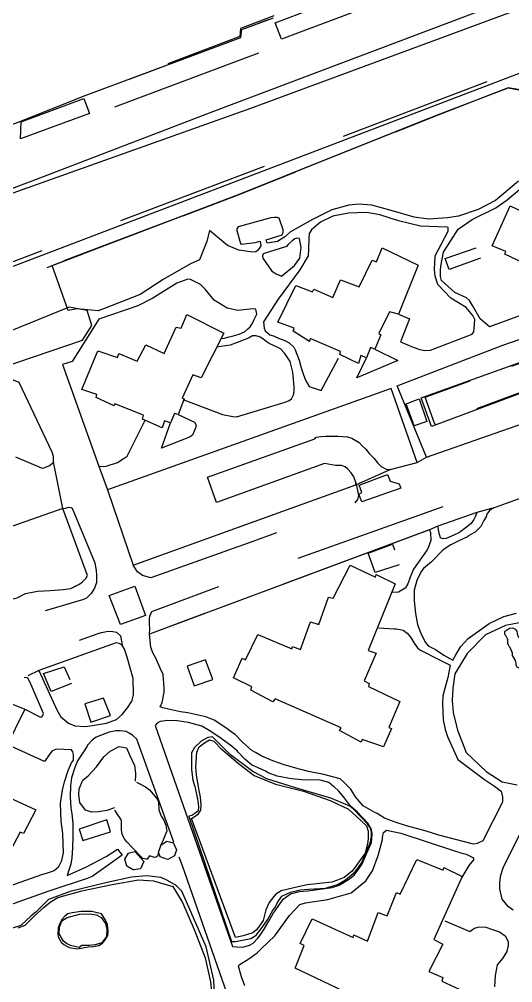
# Model space of a CAD drawing. Header units: millimetres. Extents: x 198785 to 203305, y 542885 to 545889.
# Drawn here: x 199850 to 199967.1, y 544774.9 to 545003.5 of the extents above; entities that cross this region are included whole.
import ezdxf

# ---------------------------------------------------------------- set-up
doc = ezdxf.new("R2010")
doc.units = ezdxf.units.MM
for name, pattern in [('FENCE_25K', [54.3, 28.7, -9.2, -16.4]), ('HIDDEN_BULD_25K', [28.8, 18.4, -10.4]), ('HIDDEN_IN_25K', [56.5, 36.5, -20])]:
    doc.linetypes.add(name, pattern=pattern)
for name, color, linetype in [('A0013114', 253, 'Continuous'), ('A0013118', 253, 'Continuous'), ('A0023214', 253, 'Continuous'), ('A0033324', 253, 'Continuous'), ('A0033327', 253, 'Continuous'), ('A0043325', 253, 'Continuous'), ('B0014115', 253, 'Continuous'), ('B0014116', 253, 'Continuous'), ('B0024120', 253, 'Continuous'), ('B0024127', 253, 'Continuous'), ('C0052211', 253, 'Continuous'), ('C0076117', 253, 'Continuous'), ('C0523121', 253, 'Continuous'), ('E0052114', 253, 'Continuous'), ('F0047224', 253, 'Continuous')]:
    doc.layers.add(name, color=color, linetype=linetype)

msp = doc.modelspace()

# ---------------------------------------------------------------- linework, layer by layer
at = {"layer": 'A0013114'}
for points in [[(199797.32, 545027.13), (199826.7, 544973.41), (199830.36, 544972.82), (199830.81, 544972.08), (199849.73, 544979.12), (199865.62, 544985.4), (199902.55, 544999.22), (199902.79, 545001.09), (199910.32, 545003.88)], [(199857.78, 544945.13), (199901.41, 544961.69), (199949.92, 544981.06), (199966.02, 544987.24), (199967.71, 544986.96), (199968.11, 544986.9), (199972.18, 544986.24), (199978.49, 544988.67), (199995.04, 544995.4), (199996.26, 544995.55), (199997.1, 544995.56), (199998.81, 544996.32), (199999.65, 544996.87), (200000, 544997.24)]]:
    msp.add_lwpolyline(points, dxfattribs=at)
at = {"layer": 'A0013118'}
for points in [[(199968.46, 544965.12), (199962.99, 544960.53), (199958.88, 544958.38), (199954.26, 544956.8), (199951.65, 544956.39), (199947.11, 544956.09), (199943.76, 544956.53), (199938.27, 544958.15), (199933.65, 544959.42), (199930.58, 544959.66), (199928.19, 544959.43), (199924.18, 544958.3), (199919.6, 544956.04), (199914.33, 544953.08), (199913.05, 544951.87), (199911.3, 544950.81), (199908.79, 544950.42), (199908.56, 544951.17), (199912.38, 544952.35), (199912.64, 544952.97), (199912.61, 544953.55), (199911.71, 544956.31), (199911.22, 544956.52), (199910.6, 544956.51), (199909.67, 544956.4), (199901.93, 544954.28), (199901.65, 544953.8), (199901.61, 544953.39), (199902.51, 544950.35), (199902.77, 544950.2), (199905.97, 544950.52), (199907.16, 544950.87), (199907.3, 544949.77), (199906.96, 544949.13), (199906.51, 544948.65), (199906.1, 544948.36), (199905.41, 544948.29), (199902.08, 544948.77), (199899.43, 544949.82), (199895.17, 544953.4), (199894.54, 544950.81), (199892.77, 544946.48), (199890.65, 544945.52), (199884.14, 544941.75), (199878.65, 544938.2), (199870.01, 544934.83), (199868.73, 544934.37), (199863.7, 544934.78), (199861.57, 544934.4), (199857.78, 544945.13)], [(199973.11, 544934.73), (199961.59, 544930.51), (199959.36, 544932.43), (199957.59, 544935.57), (199956.82, 544936.8), (199956.11, 544937.43), (199953.38, 544938.68), (199950.22, 544941.54), (199950.01, 544942.45), (199949.97, 544943.89), (199950.06, 544944.93), (199950.69, 544948.24), (199954.17, 544953.71), (199957.45, 544955.99), (199963.11, 544958.76), (199965.81, 544960.68), (199969.79, 544964.01)], [(199957.97, 544930.19), (199958.14, 544932.29), (199957.68, 544933.24), (199956.04, 544935.11), (199952.42, 544937.36), (199949.32, 544940.58), (199948.7, 544942.54), (199948.58, 544944.12), (199948.73, 544947.36), (199951.78, 544953.28), (199951.8, 544954.12), (199951.51, 544954.22), (199945.26, 544954.44), (199939.97, 544955.67), (199935.55, 544957.12), (199932.42, 544957.7), (199928.15, 544957.5), (199924.44, 544956.79), (199921.47, 544955.4), (199919.34, 544953.6), (199918.76, 544952.71), (199918.68, 544951.55), (199918.66, 544948.98), (199918.54, 544947.41), (199916.58, 544944.08), (199911.45, 544937.15), (199907.93, 544931.72), (199908.08, 544930.22), (199908.32, 544929.57), (199909.46, 544928.68), (199910.37, 544928.39), (199911.49, 544927.88), (199913.05, 544927.32), (199914.08, 544926.77), (199915.16, 544925.7), (199915.49, 544925.11), (199916.4, 544922.67), (199916.9, 544920.85), (199917.35, 544919.4), (199917.94, 544917.92), (199918.81, 544916.41), (199921.62, 544915.46)], [(199915.88, 544951.59), (199915.4, 544951.45), (199914.75, 544950.99), (199914.05, 544950.31), (199913.77, 544949.97), (199913.38, 544949.62), (199907.87, 544947.85), (199907.72, 544947.42), (199907.81, 544946.86), (199909.94, 544943.76), (199910.94, 544943.13), (199912.25, 544942.54), (199915.29, 544945.08), (199916.62, 544946.83), (199916.92, 544949.35), (199916.48, 544951.49), (199915.88, 544951.59)], [(199897.86, 544927.76), (199898.6, 544927.89), (199899.81, 544928.15), (199900.5, 544928.36), (199902.21, 544928.84), (199903.43, 544929.39), (199904.26, 544930.09), (199904.77, 544930.56), (199905.29, 544931.22), (199905.75, 544932.25), (199906.37, 544933.57), (199906.13, 544934.71), (199905.4, 544934.85), (199901.88, 544934.43), (199899.32, 544934.96), (199896.25, 544936.88), (199894.14, 544939.47), (199893.03, 544940.6), (199890.64, 544941.75), (199889.96, 544941.82), (199887.38, 544940.87), (199881.7, 544937.36), (199878.11, 544935.55), (199868.87, 544932.36), (199862.57, 544922.3), (199860.24, 544921.59)], [(199939.69, 544916.57), (199964.79, 544926.23), (199988.14, 544934.25), (200000, 544938.86)], [(199939.98, 544933.59), (199942.62, 544932.47), (199940.46, 544927), (199943.47, 544925.7), (199945.07, 544925.16), (199946.23, 544924.95), (199947.59, 544925.01), (199957.47, 544928.83), (199957.86, 544929.36), (199957.97, 544930.19)], [(199914.08, 544913.06), (199914.61, 544913.5), (199915.1, 544914.45), (199915.18, 544914.67), (199915.21, 544915.62), (199915.2, 544916.31), (199914.94, 544919.79), (199914.25, 544922.35), (199913.48, 544923.48), (199912.97, 544924.26), (199912.03, 544925.29), (199911.01, 544925.83), (199910.14, 544926.23), (199909.34, 544926.63), (199908.62, 544927.03), (199907.83, 544927.7), (199907.19, 544928.13), (199906.19, 544928.45), (199905.31, 544928.43), (199904.43, 544927.89), (199901.73, 544926.83), (199900.04, 544926.21), (199896.82, 544925.69)], [(199934.38, 544925.26), (199939.83, 544922.56), (199930.08, 544918.48), (199932.42, 544923.16)], [(199921.62, 544915.46), (199925.77, 544923.14)], [(199849.45, 544866.28), (199851.45, 544867.29), (199854.31, 544867.84), (199857.3, 544868), (199860.43, 544868.23), (199862.19, 544868.49), (199864.15, 544869.39), (199864.98, 544870.04), (199865.8, 544870.81), (199866.2, 544871.56), (199860.34, 544887.43), (199858.07, 544898.55), (199858.13, 544899.2), (199858.1, 544899.79), (199857.81, 544900.83), (199849.99, 544917.36), (199843.33, 544920.05)], [(199860.24, 544921.59), (199868.89, 544897.45), (199870.91, 544891.89), (199877.02, 544874), (199929.89, 544893.06), (199938.06, 544896.66), (199944.43, 544898.35), (199946.63, 544899.59), (199989.2, 544914.47), (199995.6, 544917.49), (200000, 544919.06)], [(199938.23, 544915.89), (199870.91, 544891.89)], [(199944.43, 544898.35), (199938.23, 544915.89)], [(199946.63, 544899.59), (199939.69, 544916.57)], [(199889.01, 544913.26), (199898.24, 544909.73), (199900.68, 544909.27), (199901.51, 544909.23)], [(199901.51, 544909.23), (199913.1, 544912.67), (199914.08, 544913.06)], [(199875.6, 544899.89), (199879.83, 544908.41)], [(199887.68, 544909.73), (199891.56, 544907.93), (199891.95, 544907.2), (199891.89, 544906.73), (199891.09, 544904.82), (199890.36, 544904.33), (199883.72, 544901.76), (199885.9, 544907.73)], [(199929.89, 544893.06), (199929.88, 544893.6), (199929.4, 544894.92), (199928.77, 544895.89), (199927.99, 544896.8), (199927.31, 544897.29), (199926.51, 544897.67), (199925.08, 544897.66), (199922.41, 544898.1), (199896.8, 544888.88), (199894.67, 544894.9), (199920.16, 544903.99)], [(199920.16, 544903.99), (199920.46, 544904.35), (199921.61, 544904.49), (199922.65, 544904.59), (199924.26, 544904.61), (199925.68, 544904.59), (199927.89, 544904.44), (199928.94, 544904.11), (199930.64, 544903.13), (199931.4, 544902.3), (199932.22, 544901.52), (199933.07, 544900.48), (199934.19, 544899.28), (199935.08, 544898.19), (199935.88, 544897.44), (199937.05, 544896.79), (199938.06, 544896.66)], [(200000, 544901.42), (199969.92, 544890.23), (199962.94, 544887.66), (199958.56, 544886.52), (199949.37, 544883.21), (199947.39, 544882.37), (199880.86, 544857.62)], [(199855.46, 544896.94), (199849.14, 544899.65)], [(199868.89, 544897.45), (199869.84, 544897.41), (199870.59, 544897.5), (199873.29, 544898.37), (199874.63, 544899.2), (199875.6, 544899.89)], [(199858.07, 544898.55), (199857.88, 544898.11), (199857.19, 544897.58), (199855.75, 544896.98), (199855.46, 544896.94)], [(199860.34, 544887.43), (199828.94, 544876.42)], [(199962.94, 544887.66), (199962.17, 544887.38), (199961.53, 544886.84), (199961.07, 544886.24), (199960.78, 544885.49), (199960.26, 544884.63), (199959.51, 544883.2), (199958.2, 544881.8), (199956.44, 544880.87), (199956.52, 544880.82), (199954.31, 544879.79), (199952.45, 544878.82), (199950.64, 544877.64), (199947.82, 544874.78), (199945.96, 544873.17), (199945.37, 544872.46), (199944.34, 544870.38), (199943.71, 544868.03), (199943.7, 544865.56), (199944.06, 544862.55), (199944.52, 544859.94), (199945.27, 544857.79), (199946.43, 544855.61), (199947.08, 544854.86), (199948.82, 544853.99), (199950.74, 544852.67), (199952.9, 544851.48), (199953.62, 544852.7), (199954.78, 544854.73), (199956.54, 544856.63), (199961.51, 544860.15), (199965, 544861.79), (199967.99, 544862.6)], [(199958.56, 544886.52), (199958.31, 544885.64), (199957.91, 544884.8), (199957.23, 544883.89), (199956.14, 544883.04), (199954.83, 544881.98), (199954.31, 544881.69), (199953.27, 544881.18), (199951.34, 544880.3), (199950.53, 544880.26), (199949.99, 544880.47), (199949.62, 544881.59), (199949.37, 544883.21)], [(199947.39, 544882.37), (199947.6, 544881.71), (199947.7, 544879.82), (199947.13, 544878.33), (199946.81, 544877.61), (199943.57, 544873.07), (199942.78, 544871.18), (199942.24, 544869.54), (199941.68, 544868.61), (199941.59, 544868.51), (199940.04, 544867.57), (199938.46, 544867.48)], [(199990.95, 544846.56), (199989.55, 544849.35), (199986.25, 544854.59), (199980.89, 544858.8), (199974.94, 544860.42), (199971.02, 544860.55), (199968.71, 544860.29), (199965.43, 544859.71), (199960.62, 544857.5), (199956.31, 544853.06), (199953.38, 544848.24), (199952.9, 544844.79), (199952.71, 544841.9), (199953.01, 544839.06), (199954.02, 544834.81), (199956.06, 544829.56), (199960.78, 544825.02), (199964.61, 544822.6), (199968.17, 544821.85)], [(199935.23, 544859.11), (199939, 544858.92), (199939.45, 544858.91), (199940.42, 544858.74), (199941.08, 544858.6), (199942.06, 544857.84), (199942.92, 544856.8), (199943.71, 544855.45), (199944.5, 544854.4), (199945.06, 544853.87), (199949.86, 544851.48), (199952.23, 544850.26), (199951.7, 544847.35), (199950.49, 544843), (199950.44, 544841.26), (199950.61, 544837.32), (199951.09, 544835.04), (199951.61, 544833.38), (199954.09, 544827.85), (199960.39, 544823.15), (199962.8, 544821.56), (199964.39, 544820.4), (199964.71, 544819.01), (199964.66, 544817.79)], [(199874.39, 544855.05), (199873.71, 544855.4), (199873.01, 544855.58)], [(199960.06, 544808.61), (199958.65, 544807.94), (199957.84, 544807.83), (199949.59, 544809.95), (199946.32, 544810.92), (199941.87, 544812.11), (199939.48, 544812.93), (199936.69, 544813.95), (199934.93, 544815.09), (199934.36, 544815.31), (199931.6, 544816.87), (199929.79, 544819), (199928.67, 544820.81), (199927.03, 544822.52), (199926.14, 544823.28), (199922.29, 544824.29), (199918.61, 544825.04), (199916.48, 544825.62), (199912.88, 544826.63), (199910.21, 544827.57), (199907.58, 544828.66), (199906.06, 544829.53), (199905.21, 544829.98), (199902.96, 544832.03), (199901.25, 544833.78), (199900.61, 544834.2), (199899.01, 544835.43), (199896.26, 544837.19), (199894.25, 544838), (199889.96, 544838.93), (199888.29, 544839.21), (199886.15, 544839.7), (199884.05, 544840.11), (199883.42, 544840.36), (199883.9, 544841.38), (199884.41, 544843.86), (199884.41, 544844.86), (199884.15, 544848.04), (199883.46, 544849.55), (199882.42, 544851.92), (199881.65, 544853.18), (199881.18, 544854.5), (199880.86, 544857.62)], [(199876.79, 544841.99), (199877.1, 544843.24), (199877.03, 544847.1), (199875.58, 544852.18), (199874.99, 544854.1), (199874.39, 544855.05)], [(199854.6, 544848.97), (199858.9, 544839.67), (199859.86, 544837.99), (199861.66, 544836.47), (199863.15, 544835.85), (199865.79, 544835.74), (199870.66, 544836.48), (199873.05, 544837.36), (199874.43, 544838.59), (199875.68, 544840.16), (199876.72, 544841.73), (199876.79, 544841.99)], [(199851.29, 544839.81), (199855.03, 544837.95), (199855.36, 544838), (199855.59, 544838.29), (199855.72, 544838.78), (199852.59, 544846.13), (199851.98, 544847.19), (199851.85, 544847.27), (199851.13, 544847.31)], [(199885.23, 544837.14), (199883.42, 544836.87), (199882.71, 544836.47), (199882.25, 544835.99), (199900.62, 544783.51), (199901.63, 544783.41), (199903.08, 544783.39), (199904.66, 544783.81), (199905.51, 544784.28), (199906.65, 544785.49), (199907.19, 544786.2), (199908.12, 544787.65), (199909.24, 544789.56), (199910.36, 544791.53), (199910.74, 544791.99), (199912.61, 544794.73), (199914.34, 544796.04), (199916.54, 544796.54), (199918.51, 544796.72), (199924.24, 544797.48), (199925.88, 544798.06), (199928.16, 544799.43), (199929.44, 544800.41), (199930.21, 544801.37), (199931.32, 544802.98), (199933.57, 544808.19), (199933.67, 544809.13), (199933.75, 544810.24), (199933.61, 544811.24), (199932.69, 544812.81), (199931.45, 544814.1), (199930.25, 544815.4), (199928.71, 544816.74), (199927.04, 544818.96), (199925.79, 544820.43), (199924.75, 544821.37), (199924.58, 544821.5), (199923.48, 544822.46), (199921.38, 544822.95), (199917.08, 544823.08), (199914.58, 544823.3), (199911.18, 544823.93), (199909.06, 544824.68), (199908.31, 544825.16), (199905.12, 544826.62), (199903.52, 544827.97), (199901.91, 544829.65), (199901.73, 544829.97), (199900.18, 544831.17), (199897.32, 544833.28), (199895.05, 544834.8), (199893.35, 544835.78), (199890.12, 544836.63), (199887.44, 544837.06), (199885.23, 544837.14)], [(199877.91, 544832.74), (199876.83, 544833.65), (199876.07, 544834.17), (199875.33, 544834.52), (199873.94, 544834.71), (199872.92, 544834.7), (199871.32, 544834.37), (199868.21, 544833.16), (199867.32, 544832.51), (199866.21, 544831.32), (199866.08, 544831.05), (199865.41, 544829.97), (199863.84, 544827.59), (199863.16, 544825.99), (199862.42, 544823.57), (199862.11, 544821.66), (199862.06, 544819.06), (199862.26, 544816.38), (199862.48, 544814.97), (199862.7, 544812.66), (199862.69, 544809.56), (199862.62, 544806.94), (199862.44, 544804.54), (199862.26, 544803.08), (199861.79, 544801.87), (199861.32, 544800.32)], [(199886.7, 544808.25), (199877.91, 544832.74)], [(199857.91, 544801.42), (199858.29, 544801.56), (199859.36, 544802.5), (199860.1, 544803.91), (199860.5, 544805.73), (199860.43, 544807.88), (199860.33, 544810.29), (199859.96, 544813.24), (199859.8, 544817.53), (199860.21, 544820.64), (199860.71, 544822.61), (199861.59, 544825.27), (199862.41, 544827.06), (199862.89, 544827.76), (199862.85, 544829.08), (199862.7, 544829.73), (199862.41, 544830.18), (199858.76, 544830.31), (199857.71, 544829.84), (199855.98, 544827.4), (199847.14, 544831.47)], [(199964.66, 544817.79), (199960.06, 544808.61)], [(199807.83, 544814.54), (199808.86, 544813.95), (199809.97, 544813.21), (199810.86, 544812.14), (199811.63, 544811.25), (199813.58, 544808.41), (199816.86, 544803.77), (199820.91, 544795.16), (199821.57, 544793.45), (199822.45, 544791.76), (199823.35, 544790.73), (199824.53, 544790.07), (199825.27, 544790.06), (199827.18, 544790.11), (199829.58, 544790.87), (199838.29, 544794.4), (199843.46, 544796.52), (199846.47, 544797.29), (199849.05, 544798.35), (199855.35, 544800.56), (199856.7, 544800.98), (199857.91, 544801.42)], [(199967.19, 544792.16), (199966.04, 544793.03), (199964.61, 544794.72), (199964.02, 544797.23), (199964.07, 544798.75), (199964.28, 544800.41), (199964.87, 544802.15), (199971.07, 544814.76)], [(199902.03, 544778.82), (199902.15, 544779.13), (199904.47, 544780.55), (199906.44, 544781.98), (199907.48, 544783.03), (199910.63, 544786.08), (199914.12, 544790.87), (199916.55, 544793.47), (199917.93, 544793.85), (199923.26, 544794.65), (199928.77, 544796.27), (199932.28, 544799.11), (199933.81, 544801.47), (199935.17, 544805.08), (199936.24, 544808.88), (199936.23, 544809.45), (199936.43, 544810.6), (199937.16, 544811.1), (199940.53, 544810.38), (199953.27, 544806.24), (199954.82, 544805.76), (199956.08, 544805.42), (199957.79, 544804.59), (199957.81, 544804.1)], [(199861.32, 544800.32), (199865.82, 544802.37), (199870.59, 544804.83), (199873.3, 544806.61), (199874.4, 544805.15), (199869.97, 544802.01), (199867.32, 544800.09), (199866.11, 544799.64), (199857.04, 544796.65), (199843.81, 544791.98)], [(199911.5, 544736.67), (199909.04, 544744.33), (199898.81, 544773.86), (199888.7, 544802.68), (199887.96, 544804.73)], [(199957.81, 544804.1), (199956.68, 544802.71), (199954.97, 544799.79)], [(199950.98, 544789.6), (199956.93, 544787.09), (199957.58, 544787.51), (199958.08, 544787.88), (199959.18, 544788.16), (199960.71, 544788.12), (199962.05, 544787.62), (199964, 544786.97), (199965.31, 544786.07), (199966.07, 544784.66), (199966.04, 544783.71), (199965.68, 544782.38), (199965.68, 544782.34), (199964.66, 544780.7), (199963.44, 544779.2), (199962.92, 544776.63), (199962.8, 544773.95)], [(199903.49, 544774.18), (199902.7, 544776.28), (199902.03, 544778.82)]]:
    msp.add_lwpolyline(points, dxfattribs=at)
at = {"layer": 'A0023214'}
msp.add_lwpolyline([(199829.48, 544955.53), (199842.64, 544960.26), (199904.97, 544982.4), (199986.53, 545012.62), (200000, 545018.45)], dxfattribs=at)
at = {"layer": 'A0033324', "linetype": 'HIDDEN_IN_25K', "flags": 128}
for points in [[(200000, 544997.24), (199999.65, 544996.87), (199998.81, 544996.32), (199997.1, 544995.56), (199996.26, 544995.55), (199995.04, 544995.4), (199978.49, 544988.67), (199972.18, 544986.24), (199966.02, 544987.24), (199949.92, 544981.06), (199901.41, 544961.69), (199856.4, 544944.61), (199836.25, 544937.52), (199763.98, 544910.16), (199744.51, 544902.2), (199743.57, 544901.47), (199742.29, 544900.22), (199741.12, 544899.14), (199738.63, 544897.39), (199729.19, 544893.7), (199713.52, 544888.33), (199710.21, 544888.16), (199709.3, 544888.18), (199707.26, 544888.5), (199700.02, 544886.24), (199695.93, 544881.63), (199692.33, 544881.74), (199691.58, 544881.45), (199690.62, 544880.27), (199689.59, 544878.95), (199688.27, 544878.05), (199686.86, 544877.58), (199681.88, 544877.57), (199677.59, 544877.27), (199674.72, 544876.65), (199671.26, 544875.44), (199668.73, 544873.57), (199667.41, 544870.96), (199666.15, 544869.41), (199643.85, 544861.26), (199642.26, 544865.68), (199592, 544847.61), (199592.48, 544846.12), (199596.4, 544837.13), (199598.1, 544831.73), (199598.4, 544830.53), (199596.86, 544830.17), (199595.01, 544830.86), (199593.36, 544831.94), (199593.11, 544832.29), (199588.85, 544847.37), (199588.96, 544848.81), (199589.68, 544850.3), (199591.05, 544851.11), (199647.27, 544871.48), (199669.47, 544879.21), (199690.76, 544886.21), (199700.17, 544891.66), (199701.3, 544892.19), (199708.58, 544894.99), (199767.4, 544915.98), (199838.85, 544942.37), (199912.23, 544970.23), (199982.38, 544996.88), (200000, 545003.48)], [(199906.74, 544995.45), (199870.36, 544981.83), (199869.71, 544981.9), (199868.48, 544982.18), (199866.98, 544983.32), (199865.81, 544985.11), (199865.62, 544985.4), (199902.55, 544999.22), (199902.79, 545001.09), (199910.32, 545003.88), (199910.51, 545001.75), (199910.73, 544999.24), (199910.53, 544997.53), (199909.99, 544996.82), (199906.74, 544995.45)], [(200000, 544901.42), (199969.92, 544890.23), (199962.17, 544887.38), (199958.56, 544886.52), (199949.37, 544883.21), (199947.39, 544882.37), (199880.86, 544857.62), (199880.97, 544858.91), (199880.91, 544860.16), (199880.92, 544861.24), (199880.97, 544861.9), (199881.42, 544863.04), (199899.28, 544869.64), (199961.36, 544891.73), (200000, 544906.47)], [(199905.39, 544879.64), (199881.24, 544870.96), (199879.27, 544871.52), (199878.02, 544872.38), (199877.02, 544874), (199929.89, 544893.06), (199929.88, 544893.6), (199930.54, 544890.49), (199930.25, 544889.58), (199929.49, 544888.58), (199928.53, 544887.96), (199905.39, 544879.64)], [(199785.25, 544838.32), (199784.66, 544838.31), (199783.82, 544838.4), (199782.96, 544838.82), (199781.5, 544841), (199804.95, 544848.27), (199805.98, 544848.8), (199806.77, 544849.57), (199807.49, 544850.32), (199808.57, 544851.12), (199809.41, 544851.62), (199810.93, 544852.89), (199819.38, 544858.02), (199831.59, 544862.69), (199833.87, 544863.93), (199836.07, 544864.23), (199838.13, 544864.32), (199841.61, 544864.4), (199843.43, 544864.69), (199845.67, 544865.09), (199847.57, 544865.78), (199849.45, 544866.28), (199851.45, 544867.29), (199854.31, 544867.84), (199857.3, 544868), (199860.43, 544868.23), (199862.19, 544868.49), (199864.15, 544869.39), (199864.98, 544870.04), (199865.8, 544870.81), (199866.2, 544871.56), (199860.34, 544887.43), (199860.97, 544887.54), (199861.78, 544887.74), (199862.19, 544887.69), (199862.54, 544887.5), (199867.94, 544874.56), (199868.26, 544872.69), (199868.32, 544871.66), (199868.32, 544869.85), (199867.81, 544868.52), (199867.07, 544867.25), (199865.93, 544866.17), (199864.98, 544865.8), (199848.4, 544860.83), (199844.13, 544860.22), (199837.76, 544859.76), (199834.14, 544859.48), (199828.86, 544857.75), (199826.77, 544856.72), (199820.83, 544854.07), (199813.78, 544849.37), (199809.98, 544847.48), (199804.29, 544844.72), (199791, 544840.56), (199785.75, 544838.4), (199785.25, 544838.32)], [(199760.25, 544818.41), (199771.79, 544818.17), (199781.62, 544821.42), (199795.92, 544825.93), (199797.3, 544826.62), (199800.77, 544831.75), (199801.63, 544833.07), (199804.25, 544834.27), (199817.83, 544839.27), (199822.28, 544840.91), (199868.69, 544857.79), (199869.49, 544858.05), (199870.71, 544858.26), (199871.58, 544858.3), (199872.2, 544858.26), (199873.08, 544858.08), (199873.98, 544857.21), (199874.39, 544855.05), (199873.71, 544855.4), (199873.01, 544855.58), (199854.6, 544848.97), (199851.13, 544847.31), (199843.89, 544843.86), (199841.91, 544844.62), (199829.24, 544838.77), (199818.33, 544834.87), (199815.63, 544833.91), (199812.93, 544832.96), (199805.64, 544830.4), (199804.43, 544829.63), (199803.6, 544828.36), (199802.76, 544827.07), (199801.58, 544825.07), (199801.44, 544824.83), (199796.84, 544821.41), (199788.43, 544818.31), (199778.95, 544814.84), (199775.83, 544814.36), (199775.55, 544814.44), (199771.31, 544815.34), (199769.5, 544815.84), (199768.21, 544816.28), (199767.06, 544816.61), (199766.07, 544816.72), (199763.22, 544817.31), (199762.57, 544817.75), (199762.11, 544817.85), (199760.25, 544818.41)]]:
    msp.add_lwpolyline(points, dxfattribs=at)
at = {"layer": 'A0033327'}
msp.add_lwpolyline([(199843.7, 544943.1), (199974.7, 544993.05), (199976.44, 544993.09), (199999.42, 545001.47), (199999.65, 545002.19), (200000, 545002.33)], dxfattribs=at)
at = {"layer": 'A0043325'}
for points in [[(199930.16, 545005.56), (199912.21, 544998.77), (199910.73, 545002.65), (199925.36, 545008.33), (199930.16, 545005.56)], [(199866.69, 544981.19), (199850.31, 544975.16), (199850.41, 544979.2), (199865.29, 544984.76), (199866.69, 544981.19)], [(199940.56, 544892.26), (199931.33, 544889.06), (199930.57, 544890.85), (199931.31, 544891.26), (199930.64, 544893), (199937.39, 544895.5), (199938.06, 544893.94), (199940.16, 544893.32), (199940.56, 544892.26)], [(199879.92, 544862.07), (199874.04, 544859.89), (199871.32, 544866.82), (199877.38, 544869.05), (199879.92, 544862.07)]]:
    msp.add_lwpolyline(points, dxfattribs=at)
at = {"layer": 'B0014115'}
for points in [[(199969.56, 544945.72), (199965.21, 544947.78), (199965.48, 544948.46), (199962.27, 544949.76), (199966.54, 544959.23), (199970.28, 544957.44)], [(199936.09, 544949.32), (199944.7, 544945.16), (199939.98, 544933.59), (199937.88, 544934.12), (199935.35, 544928.97), (199935.82, 544928.64), (199934.38, 544925.26), (199933.33, 544925.64), (199932.42, 544923.16), (199931.09, 544923.72), (199930.5, 544921.88), (199926.11, 544923.97), (199926.25, 544924.66), (199919.07, 544927.81), (199918.89, 544927.05), (199914.97, 544929.52), (199915.23, 544930.21), (199911.35, 544931.66), (199915.6, 544940.36), (199919.6, 544938.84), (199919.89, 544939.52), (199924.45, 544937.54), (199926.23, 544941.67), (199930.69, 544940), (199933.79, 544946.38), (199934.81, 544945.99), (199936.09, 544949.32)], [(199889.73, 544933.48), (199898.51, 544929.05), (199893.18, 544918.47), (199891.18, 544919.19), (199888.64, 544913.64), (199889.09, 544913.47), (199887.68, 544909.73), (199886.85, 544909.98), (199885.9, 544907.73), (199884.44, 544908.28), (199883.88, 544906.6), (199879.25, 544908.67), (199879.46, 544909.55), (199872.65, 544912.27), (199872.5, 544911.79), (199868.23, 544913.74), (199868.41, 544914.5), (199864.87, 544915.71), (199868.63, 544924.89), (199873.29, 544923.28), (199873.59, 544924.21), (199877.96, 544922.39), (199880.03, 544926.29), (199884.34, 544924.22), (199887.24, 544930.5), (199888.38, 544930.24), (199889.73, 544933.48)], [(199928.52, 544874.03), (199934.53, 544871.11), (199934.68, 544871.79), (199939.22, 544869.57), (199932.82, 544853.72), (199934.73, 544853.12), (199931.82, 544846.54), (199933.02, 544845.89), (199932.87, 544845.17), (199940.31, 544841.61), (199937.7, 544835.49), (199938.32, 544835.21), (199936.43, 544830.9), (199931.38, 544832.65), (199931.17, 544832.03), (199925.99, 544834.75), (199926.36, 544835.42), (199910.7, 544842.27), (199910.17, 544841.6), (199904.95, 544844.31), (199905.21, 544845.13), (199900.83, 544847.25), (199902.9, 544851.92), (199903.71, 544851.52), (199906.64, 544857.57), (199914.65, 544854.13), (199914.88, 544854.7), (199916.71, 544853.97), (199919.08, 544860.54), (199921.07, 544859.9), (199923.4, 544866.42), (199924.5, 544866.15), (199928.52, 544874.03)], [(199851.29, 544839.81), (199842.18, 544821.51)], [(199846.81, 544841.61), (199851.29, 544839.81)], [(199846.59, 544819.33), (199853.91, 544815.96), (199850.98, 544810.33), (199850.16, 544810.61), (199848.05, 544806.64)], [(199953.25, 544760.44), (199915.51, 544778.4), (199917.63, 544783.74), (199916.64, 544784.23), (199919.54, 544790.04), (199929.22, 544785.62), (199929.42, 544786.29), (199932.62, 544784.75), (199935.16, 544791.54), (199937.31, 544790.77), (199939.56, 544796.32), (199940.38, 544795.93), (199944.32, 544804.14)], [(199944.32, 544804.14), (199950.58, 544801.63), (199950.74, 544802.27), (199955.1, 544800.11), (199948.4, 544785.2), (199950.56, 544784.08), (199947.22, 544777.6), (199950.54, 544776.13), (199950.3, 544775.32), (199959.57, 544771.05)]]:
    msp.add_lwpolyline(points, dxfattribs=at)
at = {"layer": 'B0014116', "linetype": 'HIDDEN_BULD_25K', "flags": 128}
for points in [[(199959.45, 544946.82), (199952.04, 544944.17), (199951.1, 544946.79), (199958.58, 544949.37), (199959.45, 544946.82)], [(199975.77, 544917.53), (199948.59, 544907.42), (199946.33, 544913.84), (199973.44, 544923.6), (199975.77, 544917.53)], [(199946.76, 544908.1), (199943.71, 544907.08), (199941.81, 544912.25), (199944.91, 544913.45), (199946.76, 544908.1)], [(199940.17, 544874.09), (199934.43, 544872.27), (199932.82, 544876.85), (199938.6, 544878.95), (199940.17, 544874.09)], [(199969.45, 544849.54), (199969.04, 544849.51), (199968.25, 544849.68), (199968.08, 544849.87), (199967.97, 544850.26), (199967.95, 544850.72), (199967.8, 544851.35), (199967.27, 544852.18), (199967.1, 544852.56), (199967.07, 544853.08), (199966.49, 544854.49), (199966.24, 544854.67), (199966.12, 544854.99), (199965.99, 544855.41), (199965.95, 544856.28), (199965.91, 544856.53), (199965.45, 544857.28), (199965.23, 544857.58), (199965.23, 544857.82), (199965.25, 544858.22), (199965.39, 544858.45), (199966.39, 544859.07), (199967.17, 544859.1), (199967.71, 544858.84), (199968.13, 544858.37), (199968.2, 544857.7), (199968.4, 544857.06), (199968.83, 544856.49), (199969.02, 544856.24), (199969.03, 544855.84), (199968.92, 544855.33), (199968.93, 544855.05), (199969.06, 544854.7), (199969.76, 544853.96), (199969.98, 544853.64), (199970.06, 544853.29), (199970.15, 544852.92), (199970.11, 544852.57), (199970.13, 544852.21), (199970.29, 544851.74), (199970.56, 544851.32), (199970.86, 544851.02), (199970.57, 544850.22), (199969.83, 544849.7), (199969.45, 544849.54)], [(199862.38, 544845.94), (199857.54, 544844), (199855.72, 544848.28), (199860.66, 544849.9), (199862.38, 544845.94)], [(199882.95, 544805.55), (199882.77, 544804.96), (199882.57, 544804.79), (199882.39, 544804.67), (199882.08, 544804.62), (199881.4, 544804.86), (199881.17, 544804.97), (199880.91, 544805), (199880.5, 544804.49), (199880.31, 544804.27), (199880.08, 544804.23), (199879.31, 544804.39), (199879.23, 544804.47), (199876.68, 544807.1), (199875.59, 544808.29), (199875.04, 544808.89), (199874.5, 544809.92), (199874.36, 544810.46), (199874.33, 544810.65), (199874.24, 544811.14), (199874.27, 544813), (199874.24, 544813.31), (199874.08, 544813.69), (199873.07, 544815.2), (199872.65, 544815.98), (199872.57, 544816.7), (199872.81, 544818.06), (199873.32, 544819.55), (199874.92, 544821.67), (199875.11, 544822.1), (199875.29, 544822.69), (199875.4, 544822.86), (199875.48, 544822.93), (199875.69, 544823.09), (199876.08, 544823.17), (199876.77, 544823.11), (199878.25, 544822.29), (199879.97, 544821.38), (199880.87, 544820.71), (199882.53, 544818.69), (199882.93, 544818.11), (199883.05, 544817.7), (199883.12, 544815.96), (199883.64, 544814.46), (199884.31, 544813.45), (199884.77, 544812.28), (199884.98, 544810.91), (199884.71, 544810.16), (199884.05, 544808.59), (199883.3, 544807.11), (199882.95, 544805.55)], [(199885.38, 544804.26), (199885.18, 544804.15), (199883.43, 544804.8), (199883.05, 544805.92), (199883.66, 544807.63), (199885, 544808.54), (199886.3, 544808.21), (199886.51, 544808.16), (199887.33, 544806.45), (199886.8, 544805.01), (199885.38, 544804.26)], [(199878.73, 544801.98), (199877.17, 544801.67), (199877.05, 544801.73), (199875.51, 544802.58), (199875.04, 544804.23), (199875.9, 544805.63), (199876.14, 544805.7), (199877.38, 544806.07), (199877.57, 544805.86), (199878.94, 544804.37), (199879.56, 544803.69), (199878.73, 544801.98)]]:
    msp.add_lwpolyline(points, dxfattribs=at)
at = {"layer": 'B0024120', "linetype": 'FENCE_25K', "flags": 128}
for points in [[(199910.43, 545004.32), (199902.46, 545001.33), (199902.32, 544999.44), (199867.77, 544986.35)], [(199966.02, 544987.24), (199949.96, 544980.97), (199901.45, 544961.6), (199856.52, 544944.55)]]:
    msp.add_lwpolyline(points, dxfattribs=at)
at = {"layer": 'B0024127'}
msp.add_lwpolyline([(199864.97, 544927.41), (199867.18, 544930.9), (199866.13, 544934.41), (199861.82, 544935.25), (199838.03, 544925.55), (199835.83, 544923.52), (199836.53, 544920.77), (199841.63, 544919.47), (199864.97, 544927.41)], dxfattribs=at)
at = {"layer": 'C0052211'}
for points in [[(199895.87, 544833.28), (199894.76, 544833.1), (199893.2, 544832.23), (199891.57, 544830.7), (199890.9, 544829.5), (199890.85, 544827.4), (199890.89, 544825.41), (199891.19, 544823), (199891.68, 544821.46), (199892.14, 544819.29), (199892.38, 544818.09), (199892.51, 544816.67), (199892.46, 544815.72), (199891.63, 544815.04), (199890.93, 544814.58), (199890.23, 544814.42), (199900.34, 544784.72), (199901.33, 544784.69), (199904.98, 544785.43), (199906.18, 544786.19), (199907.66, 544788.02), (199908.88, 544789.87), (199910.2, 544792.17), (199910.74, 544792.76), (199911.26, 544793.95), (199912.34, 544795.45), (199914.38, 544796.37), (199916.67, 544796.92), (199918.6, 544797.1), (199922.66, 544797.37), (199925.52, 544798.2), (199927.43, 544799.32), (199929.7, 544801.19), (199931.23, 544803.26), (199932.68, 544806.52), (199933.32, 544808.29), (199933.62, 544809.83), (199933.6, 544810.73), (199933.38, 544811.58), (199932.66, 544812.59), (199929.36, 544816.11), (199928.43, 544816.79), (199923.91, 544818.67), (199915.57, 544821.18), (199908.75, 544823.32), (199905.45, 544825.02), (199900.14, 544829.03), (199896.8, 544832.29), (199895.87, 544833.28)], [(199896.44, 544770.58), (199896.13, 544775.49), (199894.33, 544783.43), (199888.55, 544796.61), (199887.19, 544798.02), (199885.15, 544799.2), (199883.67, 544799.85), (199880.22, 544800.27), (199876.64, 544799.93), (199870.84, 544798.68), (199862.03, 544796.55), (199856.94, 544794.65), (199853.9, 544791.65), (199852.78, 544790.77), (199850.33, 544788.49), (199846.88, 544787.37)], [(199866.58, 544783.76), (199864.85, 544783.78), (199864.23, 544783.26), (199862.14, 544783.71), (199861.18, 544784.19), (199860.46, 544784.74), (199859.45, 544786.53), (199859.54, 544788.12), (199860.06, 544789.57), (199861.36, 544790.41), (199864.26, 544791.15), (199866.63, 544791.24), (199868.31, 544791.04), (199869.43, 544790.39), (199870.48, 544789), (199870.73, 544787.55), (199870.67, 544785.87), (199869.58, 544784.41), (199867.99, 544783.93), (199866.58, 544783.76)]]:
    msp.add_lwpolyline(points, dxfattribs=at)
at = {"layer": 'C0076117'}
for points in [[(199894.2, 544851.51), (199889.85, 544850.05), (199891.52, 544845.39), (199895.9, 544846.83), (199894.2, 544851.51)], [(199869.98, 544842.42), (199865.54, 544841.1), (199867, 544836.73), (199871.61, 544838.34), (199869.98, 544842.42)], [(199870.74, 544813.53), (199864.23, 544811.35), (199865.08, 544808.67), (199871.65, 544810.75), (199870.74, 544813.53)]]:
    msp.add_lwpolyline(points, dxfattribs=at)
at = {"layer": 'C0523121'}
msp.add_lwpolyline([(199997.69, 545019.96), (199956.1, 545004.23), (199896.09, 544981.62), (199852.94, 544965.14), (199838.84, 544959.85)], dxfattribs=at)
at = {"layer": 'E0052114'}
for points in [[(199903.11, 544786.05), (199901.29, 544785.62), (199890.86, 544813.91), (199892.46, 544814.92), (199893.06, 544815.89), (199893.16, 544817.11), (199892.99, 544818.97), (199892.67, 544820.53), (199892.05, 544824.15), (199891.91, 544826.06), (199892.16, 544829.63), (199892.7, 544830.9), (199893.96, 544831.86), (199895.1, 544832.54), (199896.14, 544832.26), (199896.56, 544831.81), (199897.75, 544830.61), (199902.02, 544826.97), (199905.78, 544824.06), (199910.79, 544822.04), (199917.46, 544820.33), (199923.75, 544818.12), (199928.17, 544816.06), (199931.09, 544813.39), (199932.4, 544812.13), (199932.8, 544810.84), (199932.8, 544809.15), (199932.63, 544807.78), (199932.06, 544805.63), (199929.03, 544801.39), (199927.14, 544799.85), (199925.54, 544799.24), (199924.18, 544798.79), (199918.29, 544798.11), (199915.15, 544797.47), (199912.15, 544796.72), (199910.91, 544795.95), (199910.41, 544795.34), (199909.32, 544793.92), (199908.53, 544792.24), (199908.02, 544790.34), (199907.87, 544789.72), (199907.17, 544788.62), (199906.31, 544787.47), (199905.45, 544786.79), (199903.11, 544786.05)], [(199849.76, 544787.96), (199851.4, 544788.57), (199853.5, 544790.74), (199855.86, 544792.86), (199857.3, 544794.06), (199859.17, 544795.17), (199864.83, 544796.71), (199872.06, 544798.22), (199878.28, 544799.33), (199881.81, 544799.09), (199886.44, 544797.75), (199888.75, 544793.98), (199891.53, 544787.58)], [(199863.84, 544782.94), (199866.36, 544783.42), (199867.5, 544783.5), (199868.84, 544783.77), (199869.71, 544784.31), (199870.38, 544785.07), (199870.98, 544786.09), (199871.11, 544787.16), (199870.91, 544788.75), (199870.35, 544789.95), (199869.47, 544791.23), (199867.21, 544791.85), (199864.69, 544791.81), (199862.52, 544791.5), (199861.55, 544791.24), (199860.76, 544790.67), (199860.1, 544789.88), (199859.54, 544788.79), (199859.23, 544787.91), (199859.17, 544786.29), (199859.27, 544785.63), (199859.91, 544784.53), (199860.56, 544784.02), (199861.84, 544783.31), (199863.84, 544782.94)], [(199891.53, 544787.58), (199894.11, 544780.85), (199895.34, 544775.09), (199895.88, 544770.63)]]:
    msp.add_lwpolyline(points, dxfattribs=at)
at = {"layer": 'F0047224'}
for points in [[(199947.83, 544906.89), (199945.42, 544913.72), (199974.25, 544924.1), (199976.73, 544917.64), (199947.83, 544906.89)], [(199872.61, 544816.4), (199870.77, 544815.82), (199868.79, 544815.48), (199867.17, 544815.39), (199865.7, 544815.85), (199864.37, 544817.66), (199864.14, 544819.53), (199864.17, 544820.96), (199865.1, 544823), (199866.31, 544824.03), (199868.34, 544826.11), (199870.07, 544828.5), (199871.53, 544829.9), (199873.7, 544830.98), (199875.47, 544830.69), (199876.18, 544829), (199877.31, 544826.43), (199877.57, 544824.67), (199877.56, 544824.21), (199877.46, 544822.73)]]:
    msp.add_lwpolyline(points, dxfattribs=at)

doc.saveas('drawing.dxf')
